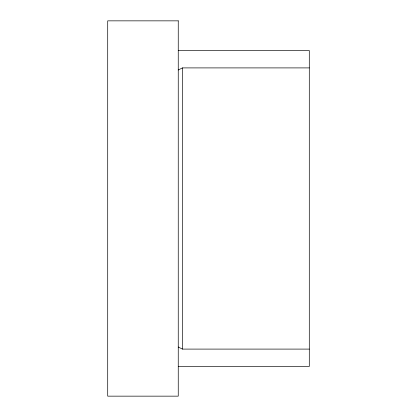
<?xml version="1.0" encoding="UTF-8"?>
<svg xmlns="http://www.w3.org/2000/svg" width="417" height="417" viewBox="0 0 417 417"><rect width="100%" height="100%" fill="white"/><g stroke="black" fill="none" stroke-linecap="round" stroke-linejoin="round"><path stroke-width="0.63" d="M178.252 69.999L182.438 67.903L309.294 67.903M178.252 50.535L309.294 50.535L309.294 366.465L178.252 366.465M178.252 347.001L182.438 349.097L309.294 349.097M182.438 67.903L182.438 349.097M178.252 20.85L107.706 20.85L107.706 396.15L178.252 396.15L178.252 20.85"/></g></svg>
